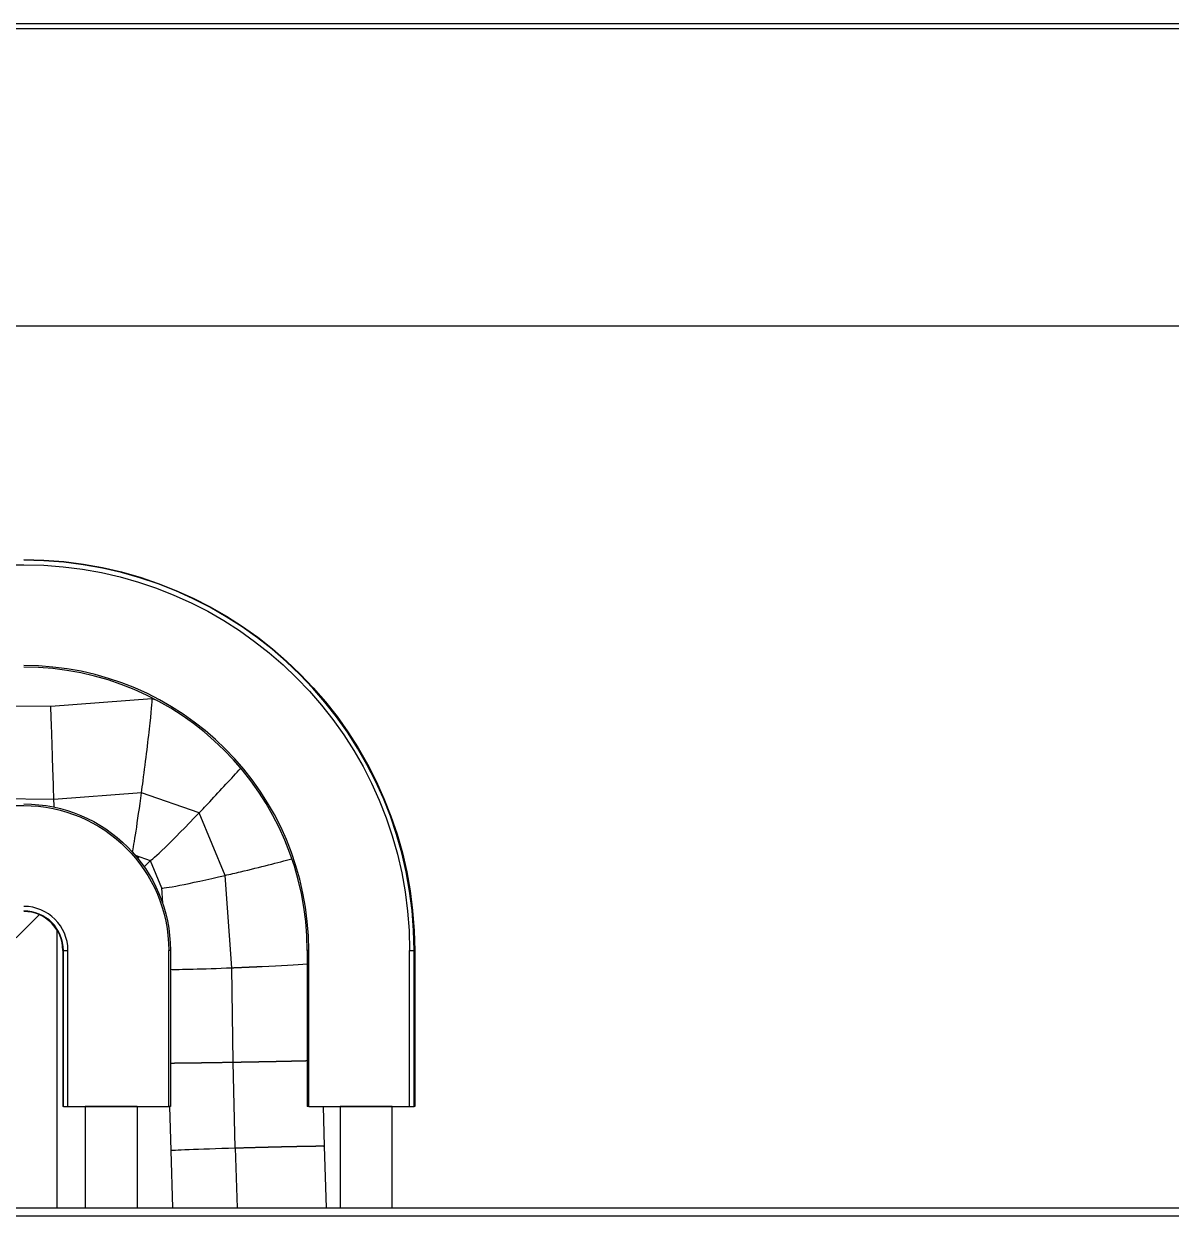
# Model space of a CAD drawing. Header units: millimetres. Extents: x -107267 to 109426, y -98906 to 83910.
# Drawn here: x 61889 to 62450, y 3535 to 4117 of the extents above; entities that cross this region are included whole.
import ezdxf

# ---------------------------------------------------------------- set-up
doc = ezdxf.new("R2010")
doc.units = ezdxf.units.MM
for name, color, linetype in [('Top (Plan) View-HVACG_dwg', 254, 'Continuous'), ('Top (Plan) View-Paredes', 254, 'Continuous'), ('Top (Plan) View-Pisos', 254, 'Continuous'), ('Top (Plan) View-Quadro estrutural', 255, 'Continuous')]:
    doc.layers.add(name, color=color, linetype=linetype)

# ---------------------------------------------------------------- blocks, each defined once
blk = doc.blocks.new('*U231')
at = {"layer": 'Top (Plan) View-Pisos', "color": 0, "linetype": 'ByBlock', "lineweight": -2}
blk.add_line((161903.84, 165319.22), (158368.84, 165319.22), dxfattribs=at)
blk = doc.blocks.new('*U232')
at = {"layer": 'Top (Plan) View-HVACG_dwg', "color": 0, "linetype": 'ByBlock', "lineweight": -2}
for p, q in [((160818.44, 165054.99), (160894.64, 165054.99)), ((160907.8, 164985.81), (160957.25, 164989.56)), ((160957.25, 164989.56), (160959.6, 164988.75)), ((160869.65, 164986.21), (160907.8, 164985.81)), ((160909.34, 164940.31), (160866.7, 164940.75)), ((160952.14, 164943.55), (160909.34, 164940.31)), ((160980.3, 164933.79), (160952.14, 164943.55)), ((160818.44, 164937.31), (160894.64, 164937.31)), ((160992.96, 164903.2), (160980.3, 164933.79)), ((160949.07, 164913.02), (160956.3, 164910.51)), ((160951.03, 164912.34), (160950.27, 164911.58)), ((160953.44, 164907.36), (160956.37, 164910.3)), ((160956.28, 164910.52), (160961.83, 164897.1)), ((160996.33, 164858.08), (160992.96, 164903.2)), ((160961.83, 164897.11), (160962.38, 164889.66)), ((160902.18, 164884.01), (160890.93, 164872.75)), ((160910.93, 164740.72), (160910.93, 164876.4)), ((160913.97, 164866.52), (160913.68, 164866.52)), ((160913.68, 164866.52), (160913.68, 164790.32)), ((160913.97, 164866.52), (160916.17, 164866.52)), ((160913.97, 164790.32), (160913.97, 164866.52)), ((160916.17, 164790.32), (160916.17, 164866.52)), ((160966.23, 164866.52), (160965.42, 164866.52)), ((160965.42, 164790.32), (160965.42, 164866.52)), ((160966.23, 164866.52), (160966.23, 164790.32)), ((161033.85, 164866.52), (161033.05, 164866.52)), ((161033.05, 164866.52), (161033.05, 164790.32)), ((161033.85, 164790.32), (161033.85, 164866.52)), ((161083.1, 164866.52), (161085.31, 164866.52)), ((161083.1, 164790.32), (161083.1, 164866.52)), ((161085.59, 164866.52), (161085.31, 164866.52)), ((161085.31, 164790.32), (161085.31, 164866.52)), ((161085.59, 164866.52), (161085.59, 164790.32)), ((160996.9, 164811.97), (160996.33, 164858.08)), ((160997.92, 164770.06), (160996.9, 164811.97)), ((160913.97, 164790.32), (160913.68, 164790.32)), ((160913.97, 164790.32), (160916.17, 164790.32)), ((160916.17, 164790.32), (160965.42, 164790.32)), ((160950.04, 164790.32), (160924.64, 164790.32)), ((160924.64, 164790.32), (160924.64, 164740.72)), ((160950.04, 164790.32), (160950.04, 164740.72)), ((160966.23, 164790.32), (160965.42, 164790.32)), ((160965.88, 164790.32), (160966.4, 164768.84)), ((161033.85, 164790.32), (161033.05, 164790.32)), ((161033.85, 164790.32), (161083.1, 164790.32)), ((161040.9, 164790.32), (161041.37, 164770.96)), ((161074.64, 164790.32), (161049.24, 164790.32)), ((161049.24, 164790.32), (161049.24, 164740.72)), ((161074.64, 164740.72), (161074.64, 164790.32)), ((161083.1, 164790.32), (161085.31, 164790.32)), ((161085.59, 164790.32), (161085.31, 164790.32)), ((160966.4, 164768.84), (160967.31, 164740.72)), ((160997.92, 164770.06), (160998.87, 164740.72)), ((161041.37, 164770.96), (161042.35, 164740.72))]:
    blk.add_line(p, q, dxfattribs=at)
at = {"layer": 'Top (Plan) View-HVACG_dwg', "color": 0, "linetype": 'ByBlock', "lineweight": -2, "extrusion": (0, 0, -1)}
for radius in [190.95, 188.47, 71.59, 70.79]:
    blk.add_arc((-160894.64, 164866.52), radius, 90, 180, dxfattribs=at)
at = {"layer": 'Top (Plan) View-HVACG_dwg', "color": 0, "linetype": 'ByBlock', "lineweight": -2}
for radius in [190.67, 139.21, 138.41, 21.53, 19.33, 19.05]:
    blk.add_arc((160894.64, 164866.52), radius, 0, 90, dxfattribs=at)
for centre, major_axis, ratio, start_param, end_param in [((160952.32, 164951.58), (-4.93, -37.98), 0.022847, 1.514434, 3.146335), ((160909.02, 164948.3), (1.23, -37.51), 0.001419, 1.793186, 3.141532), ((160909.02, 164948.3), (1.23, -37.51), 0.001419, 1.356108, 1.793186), ((160984.49, 164940.43), (-28.2, -29.91), 0.037379, 1.564494, 2.137798), ((160952.32, 164951.58), (4.93, 37.98), 0.022847, -1.780804, -1.627162), ((160952.32, 164951.58), (-4.93, -37.98), 0.022847, 0.228188, 1.36079), ((160909.02, 164948.3), (1.23, -37.51), 0.001419, 1.252477, 1.356108), ((160984.49, 164940.43), (28.2, 29.91), 0.037379, -1.759262, -1.577099), ((160984.49, 164940.43), (-28.2, -29.91), 0.037379, 0.016799, 1.382331), ((160998.78, 164905.89), (-36.95, -8.78), 0.034004, 1.609547, 2.374917), ((160998.78, 164905.89), (-36.95, -8.78), 0.034004, 0.005448, 1.404577), ((160998.78, 164905.89), (36.95, 8.78), 0.034005, -1.737014, -1.53205), ((161002.27, 164859.09), (-37.48, -1.63), 0.020285, 1.808584, 2.533425), ((161002.27, 164859.09), (-37.48, -1.63), 0.020285, 0.276906, 1.410654)]:
    blk.add_ellipse(centre, major_axis=major_axis, ratio=ratio, start_param=start_param, end_param=end_param, dxfattribs=at)
at = {"layer": 'Top (Plan) View-HVACG_dwg', "color": 0, "linetype": 'ByBlock', "lineweight": -2, "extrusion": (0, 0, -1)}
blk.add_ellipse((161003.88, 164769.9), major_axis=(37.49, 1.06), ratio=0.008917, start_param=3.141556, end_param=4.552859, dxfattribs=at)
at = {"layer": 'Top (Plan) View-HVACG_dwg', "color": 0, "linetype": 'ByBlock', "lineweight": -2}
blk.add_open_spline([(160996.33, 164858.08), (160996.48, 164858.09), (160996.77, 164858.1), (160997.22, 164858.12), (160997.67, 164858.13), (160998.12, 164858.15), (160998.57, 164858.17), (160999.02, 164858.19), (160999.47, 164858.21), (160999.92, 164858.23), (161000.37, 164858.25), (161000.82, 164858.27), (161001.27, 164858.29), (161001.72, 164858.31), (161002.18, 164858.33), (161002.63, 164858.35), (161003.08, 164858.36), (161003.53, 164858.38), (161003.98, 164858.4), (161004.44, 164858.43), (161004.89, 164858.45), (161005.34, 164858.47), (161005.79, 164858.49), (161006.24, 164858.51), (161006.69, 164858.53), (161007.14, 164858.55), (161007.58, 164858.57), (161008.03, 164858.59), (161008.48, 164858.61), (161008.92, 164858.63), (161009.37, 164858.65), (161009.81, 164858.67), (161010.25, 164858.69), (161010.69, 164858.72), (161010.99, 164858.73), (161011.13, 164858.74)], degree=3, dxfattribs=at)
for points, knots in [([(160996.9, 164811.97), (160997.05, 164811.97), (160997.36, 164811.97), (160997.81, 164811.98), (160998.26, 164811.99), (160998.71, 164812), (160999.17, 164812.01), (160999.62, 164812.01), (161000.08, 164812.02), (161000.53, 164812.03), (161000.99, 164812.04), (161001.45, 164812.05), (161001.9, 164812.06), (161002.36, 164812.06), (161002.81, 164812.07), (161003.27, 164812.08), (161003.73, 164812.09), (161004.18, 164812.1), (161004.64, 164812.11), (161005.1, 164812.11), (161005.55, 164812.12), (161006.01, 164812.13), (161006.46, 164812.14), (161006.92, 164812.15), (161007.37, 164812.16), (161007.82, 164812.17), (161008.27, 164812.17), (161008.73, 164812.18), (161009.18, 164812.19), (161009.63, 164812.2), (161010.07, 164812.21), (161010.52, 164812.22), (161010.97, 164812.23), (161011.41, 164812.23), (161011.86, 164812.24), (161012.3, 164812.25), (161012.74, 164812.26), (161013.18, 164812.27), (161013.62, 164812.28), (161014.06, 164812.29), (161014.49, 164812.3), (161014.92, 164812.3), (161015.35, 164812.31), (161015.78, 164812.32), (161016.21, 164812.33), (161016.64, 164812.34), (161017.06, 164812.35), (161017.48, 164812.36), (161017.9, 164812.36), (161018.32, 164812.37), (161018.73, 164812.38), (161019.15, 164812.39), (161019.56, 164812.4), (161019.96, 164812.41), (161020.37, 164812.41), (161020.77, 164812.42), (161021.17, 164812.43), (161021.57, 164812.44), (161021.96, 164812.45), (161022.35, 164812.46), (161022.74, 164812.46), (161023.13, 164812.47), (161023.51, 164812.48), (161023.89, 164812.49), (161024.27, 164812.5), (161024.64, 164812.51), (161025.01, 164812.51), (161025.38, 164812.52), (161025.74, 164812.53), (161026.1, 164812.54), (161026.46, 164812.55), (161026.81, 164812.55), (161027.16, 164812.56), (161027.5, 164812.57), (161027.85, 164812.58), (161028.19, 164812.58), (161028.52, 164812.59), (161028.85, 164812.6), (161029.18, 164812.61), (161029.5, 164812.61), (161029.82, 164812.62), (161030.14, 164812.63), (161030.45, 164812.64), (161030.75, 164812.64), (161031.06, 164812.65), (161031.36, 164812.66), (161031.65, 164812.66), (161031.94, 164812.67), (161032.23, 164812.68), (161032.51, 164812.69), (161032.78, 164812.69), (161032.96, 164812.7), (161033.05, 164812.7)], [0, 0, 0, 0, 0.003876, 0.0077519, 0.0116279, 0.0155039, 0.0193798, 0.0232558, 0.0271318, 0.0310078, 0.0348837, 0.0387597, 0.0426357, 0.0465116, 0.0503876, 0.0542636, 0.0581395, 0.0620155, 0.0658915, 0.0697674, 0.0736434, 0.0775194, 0.0813953, 0.0852713, 0.0891473, 0.0930233, 0.0968992, 0.1007752, 0.1046512, 0.1085271, 0.1124031, 0.1162791, 0.120155, 0.124031, 0.127907, 0.1317829, 0.1356589, 0.1395349, 0.1434109, 0.1472868, 0.1511628, 0.1550388, 0.1589147, 0.1627907, 0.1666667, 0.1705426, 0.1744186, 0.1782946, 0.1821705, 0.1860465, 0.1899225, 0.1937984, 0.1976744, 0.2015504, 0.2054264, 0.2093023, 0.2131783, 0.2170543, 0.2209302, 0.2248062, 0.2286822, 0.2325581, 0.2364341, 0.2403101, 0.244186, 0.248062, 0.251938, 0.255814, 0.2596899, 0.2635659, 0.2674419, 0.2713178, 0.2751938, 0.2790698, 0.2829457, 0.2868217, 0.2906977, 0.2945736, 0.2984496, 0.3023256, 0.3062016, 0.3100775, 0.3139535, 0.3178295, 0.3217054, 0.3255814, 0.3294574, 0.3333333, 0.3372093, 0.3410853, 0.3449612, 0.3487445, 0.3487445, 0.3487445, 0.3487445]), ([(160966.23, 164811.54), (160966.23, 164811.54), (160966.27, 164811.54), (160966.35, 164811.54), (160966.46, 164811.54), (160966.57, 164811.54), (160966.69, 164811.54), (160966.81, 164811.54), (160966.94, 164811.54), (160967.07, 164811.54), (160967.21, 164811.54), (160967.36, 164811.54), (160967.51, 164811.54), (160967.66, 164811.54), (160967.82, 164811.54), (160967.99, 164811.54), (160968.16, 164811.54), (160968.33, 164811.55), (160968.51, 164811.55), (160968.7, 164811.55), (160968.89, 164811.55), (160969.08, 164811.55), (160969.29, 164811.55), (160969.49, 164811.56), (160969.7, 164811.56), (160969.92, 164811.56), (160970.14, 164811.56), (160970.36, 164811.56), (160970.59, 164811.57), (160970.83, 164811.57), (160971.07, 164811.57), (160971.31, 164811.57), (160971.56, 164811.58), (160971.82, 164811.58), (160972.07, 164811.58), (160972.34, 164811.59), (160972.61, 164811.59), (160972.88, 164811.59), (160973.15, 164811.6), (160973.43, 164811.6), (160973.72, 164811.6), (160974.01, 164811.61), (160974.3, 164811.61), (160974.6, 164811.61), (160974.9, 164811.62), (160975.21, 164811.62), (160975.52, 164811.63), (160975.83, 164811.63), (160976.15, 164811.63), (160976.48, 164811.64), (160976.8, 164811.64), (160977.13, 164811.65), (160977.47, 164811.65), (160977.8, 164811.66), (160978.15, 164811.66), (160978.49, 164811.67), (160978.84, 164811.67), (160979.19, 164811.68), (160979.55, 164811.68), (160979.91, 164811.69), (160980.27, 164811.69), (160980.64, 164811.7), (160981.01, 164811.7), (160981.38, 164811.71), (160981.75, 164811.72), (160982.13, 164811.72), (160982.51, 164811.73), (160982.9, 164811.73), (160983.29, 164811.74), (160983.68, 164811.75), (160984.07, 164811.75), (160984.47, 164811.76), (160984.87, 164811.76), (160985.27, 164811.77), (160985.67, 164811.78), (160986.08, 164811.78), (160986.49, 164811.79), (160986.9, 164811.8), (160987.32, 164811.8), (160987.73, 164811.81), (160988.15, 164811.82), (160988.57, 164811.82), (160989, 164811.83), (160989.42, 164811.84), (160989.85, 164811.85), (160990.28, 164811.85), (160990.71, 164811.86), (160991.14, 164811.87), (160991.58, 164811.87), (160992.01, 164811.88), (160992.45, 164811.89), (160992.89, 164811.9), (160993.33, 164811.9), (160993.77, 164811.91), (160994.22, 164811.92), (160994.66, 164811.93), (160995.11, 164811.93), (160995.56, 164811.94), (160996, 164811.95), (160996.45, 164811.96), (160996.75, 164811.96), (160996.9, 164811.97)], [0.6191329, 0.6191329, 0.6191329, 0.6191329, 0.620155, 0.624031, 0.627907, 0.6317829, 0.6356589, 0.6395349, 0.6434109, 0.6472868, 0.6511628, 0.6550388, 0.6589147, 0.6627907, 0.6666667, 0.6705426, 0.6744186, 0.6782946, 0.6821705, 0.6860465, 0.6899225, 0.6937984, 0.6976744, 0.7015504, 0.7054264, 0.7093023, 0.7131783, 0.7170543, 0.7209302, 0.7248062, 0.7286822, 0.7325581, 0.7364341, 0.7403101, 0.744186, 0.748062, 0.751938, 0.755814, 0.7596899, 0.7635659, 0.7674419, 0.7713178, 0.7751938, 0.7790698, 0.7829457, 0.7868217, 0.7906977, 0.7945736, 0.7984496, 0.8023256, 0.8062016, 0.8100775, 0.8139535, 0.8178295, 0.8217054, 0.8255814, 0.8294574, 0.8333333, 0.8372093, 0.8410853, 0.8449612, 0.8488372, 0.8527132, 0.8565891, 0.8604651, 0.8643411, 0.8682171, 0.872093, 0.875969, 0.879845, 0.8837209, 0.8875969, 0.8914729, 0.8953488, 0.8992248, 0.9031008, 0.9069767, 0.9108527, 0.9147287, 0.9186047, 0.9224806, 0.9263566, 0.9302326, 0.9341085, 0.9379845, 0.9418605, 0.9457364, 0.9496124, 0.9534884, 0.9573643, 0.9612403, 0.9651163, 0.9689922, 0.9728682, 0.9767442, 0.9806202, 0.9844961, 0.9883721, 0.9922481, 0.996124, 1, 1, 1, 1]), ([(160997.92, 164770.06), (160998.07, 164770.07), (160998.37, 164770.08), (160998.82, 164770.09), (160999.27, 164770.1), (160999.73, 164770.12), (161000.18, 164770.13), (161000.64, 164770.14), (161001.09, 164770.15), (161001.55, 164770.17), (161002, 164770.18), (161002.46, 164770.19), (161002.91, 164770.21), (161003.37, 164770.22), (161003.83, 164770.23), (161004.28, 164770.25), (161004.74, 164770.26), (161005.2, 164770.27), (161005.65, 164770.28), (161006.11, 164770.3), (161006.56, 164770.31), (161007.02, 164770.32), (161007.47, 164770.33), (161007.93, 164770.35), (161008.38, 164770.36), (161008.83, 164770.37), (161009.28, 164770.38), (161009.74, 164770.4), (161010.19, 164770.41), (161010.64, 164770.42), (161011.08, 164770.43), (161011.53, 164770.44), (161011.98, 164770.46), (161012.42, 164770.47), (161012.87, 164770.48), (161013.31, 164770.49), (161013.75, 164770.5), (161014.19, 164770.51), (161014.63, 164770.52), (161015.06, 164770.54), (161015.5, 164770.55), (161015.93, 164770.56), (161016.36, 164770.57), (161016.79, 164770.58), (161017.22, 164770.59), (161017.65, 164770.6), (161018.07, 164770.61), (161018.49, 164770.62), (161018.91, 164770.63), (161019.33, 164770.64), (161019.74, 164770.65), (161020.15, 164770.66), (161020.56, 164770.67), (161020.97, 164770.68), (161021.38, 164770.69), (161021.78, 164770.7), (161022.18, 164770.71), (161022.58, 164770.72), (161022.97, 164770.73), (161023.36, 164770.74), (161023.75, 164770.75), (161024.14, 164770.75), (161024.52, 164770.76), (161024.9, 164770.77), (161025.27, 164770.78), (161025.65, 164770.79), (161026.02, 164770.8), (161026.38, 164770.8), (161026.75, 164770.81), (161027.11, 164770.82), (161027.46, 164770.83), (161027.82, 164770.83), (161028.17, 164770.84), (161028.51, 164770.85), (161028.86, 164770.86), (161029.19, 164770.86), (161029.53, 164770.87), (161029.86, 164770.88), (161030.19, 164770.88), (161030.51, 164770.89), (161030.83, 164770.89), (161031.14, 164770.9), (161031.46, 164770.91), (161031.76, 164770.91), (161032.07, 164770.92), (161032.37, 164770.92), (161032.66, 164770.93), (161032.95, 164770.93), (161033.24, 164770.94), (161033.52, 164770.94), (161033.8, 164770.95), (161034.07, 164770.95), (161034.34, 164770.96), (161034.6, 164770.96), (161034.86, 164770.96), (161035.11, 164770.97), (161035.36, 164770.97), (161035.61, 164770.97), (161035.85, 164770.98), (161036.09, 164770.98), (161036.32, 164770.98), (161036.54, 164770.99), (161036.77, 164770.99), (161036.98, 164770.99), (161037.19, 164770.99), (161037.4, 164771), (161037.6, 164771), (161037.8, 164771), (161037.99, 164771), (161038.18, 164771), (161038.36, 164771.01), (161038.54, 164771.01), (161038.71, 164771.01), (161038.87, 164771.01), (161039.04, 164771.01), (161039.19, 164771.01), (161039.34, 164771.01), (161039.49, 164771.01), (161039.63, 164771.01), (161039.76, 164771.01), (161039.89, 164771.01), (161040.02, 164771.01), (161040.13, 164771.01), (161040.25, 164771.01), (161040.36, 164771.01), (161040.46, 164771.01), (161040.56, 164771.01), (161040.65, 164771), (161040.73, 164771), (161040.82, 164771), (161040.89, 164771), (161040.96, 164771), (161041.02, 164770.99), (161041.08, 164770.99), (161041.14, 164770.99), (161041.18, 164770.99), (161041.23, 164770.98), (161041.26, 164770.98), (161041.3, 164770.98), (161041.32, 164770.97), (161041.34, 164770.97), (161041.36, 164770.97), (161041.36, 164770.96), (161041.37, 164770.96), (161041.37, 164770.96), (161041.37, 164770.96)], [0, 0, 0, 0, 0.003876, 0.0077519, 0.0116279, 0.0155039, 0.0193798, 0.0232558, 0.0271318, 0.0310078, 0.0348837, 0.0387597, 0.0426357, 0.0465116, 0.0503876, 0.0542636, 0.0581395, 0.0620155, 0.0658915, 0.0697674, 0.0736434, 0.0775194, 0.0813953, 0.0852713, 0.0891473, 0.0930233, 0.0968992, 0.1007752, 0.1046512, 0.1085271, 0.1124031, 0.1162791, 0.120155, 0.124031, 0.127907, 0.1317829, 0.1356589, 0.1395349, 0.1434109, 0.1472868, 0.1511628, 0.1550388, 0.1589147, 0.1627907, 0.1666667, 0.1705426, 0.1744186, 0.1782946, 0.1821705, 0.1860465, 0.1899225, 0.1937984, 0.1976744, 0.2015504, 0.2054264, 0.2093023, 0.2131783, 0.2170543, 0.2209302, 0.2248062, 0.2286822, 0.2325581, 0.2364341, 0.2403101, 0.244186, 0.248062, 0.251938, 0.255814, 0.2596899, 0.2635659, 0.2674419, 0.2713178, 0.2751938, 0.2790698, 0.2829457, 0.2868217, 0.2906977, 0.2945736, 0.2984496, 0.3023256, 0.3062016, 0.3100775, 0.3139535, 0.3178295, 0.3217054, 0.3255814, 0.3294574, 0.3333333, 0.3372093, 0.3410853, 0.3449612, 0.3488372, 0.3527132, 0.3565891, 0.3604651, 0.3643411, 0.3682171, 0.372093, 0.375969, 0.379845, 0.3837209, 0.3875969, 0.3914729, 0.3953488, 0.3992248, 0.4031008, 0.4069767, 0.4108527, 0.4147287, 0.4186047, 0.4224806, 0.4263566, 0.4302326, 0.4341085, 0.4379845, 0.4418605, 0.4457364, 0.4496124, 0.4534884, 0.4573643, 0.4612403, 0.4651163, 0.4689922, 0.4728682, 0.4767442, 0.4806202, 0.4844961, 0.4883721, 0.4922481, 0.496124, 0.5, 0.503876, 0.5077519, 0.5116279, 0.5155039, 0.5193798, 0.5232558, 0.5271318, 0.5310078, 0.5348837, 0.5387597, 0.5426357, 0.5465116, 0.5503876, 0.5507685, 0.5507685, 0.5507685, 0.5507685])]:
    blk.add_open_spline(points, degree=3, knots=knots, dxfattribs=at)
blk = doc.blocks.new('*U235')
at = {"layer": 'Top (Plan) View-Quadro estrutural', "color": 0, "linetype": 'ByBlock', "lineweight": -2}
for p, q in [((161903.84, 165316.72), (158368.84, 165316.72)), ((158368.84, 165171.72), (161903.84, 165171.72))]:
    blk.add_line(p, q, dxfattribs=at)
blk = doc.blocks.new('*U243')
at = {"layer": 'Top (Plan) View-Paredes', "color": 0, "linetype": 'ByBlock', "lineweight": -2}
for p, q in [((157594.84, 164740.72), (162796.34, 164740.72)), ((162796.34, 164736.72), (157594.84, 164736.72))]:
    blk.add_line(p, q, dxfattribs=at)

msp = doc.modelspace()

# ---------------------------------------------------------------- block references
at = {"layer": 'Top (Plan) View-HVACG_dwg'}
msp.add_blockref('*U232', (-99005.44, -161201.97), dxfattribs=at)
at = {"layer": 'Top (Plan) View-Paredes'}
msp.add_blockref('*U243', (-99005.44, -161201.97), dxfattribs=at)
at = {"layer": 'Top (Plan) View-Pisos'}
msp.add_blockref('*U231', (-99005.44, -161201.97), dxfattribs=at)
at = {"layer": 'Top (Plan) View-Quadro estrutural'}
msp.add_blockref('*U235', (-99005.44, -161201.97), dxfattribs=at)

doc.saveas('drawing.dxf')
